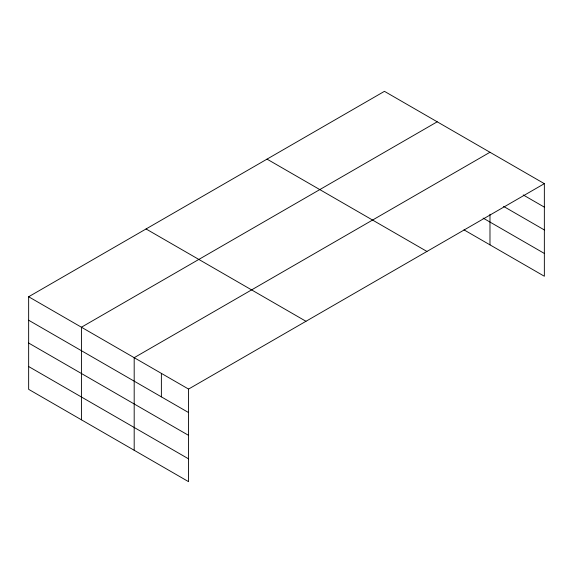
<?xml version="1.0" encoding="UTF-8"?>
<svg xmlns="http://www.w3.org/2000/svg" width="573" height="573" viewBox="0 0 573 573"><rect width="100%" height="100%" fill="white"/><g stroke="black" fill="none" stroke-linecap="round" stroke-linejoin="round"><path stroke-width="0.86" d="M544.35 183.661L384.44 91.336L28.65 296.75L28.65 389.339L188.56 481.664L188.56 389.074L544.35 183.661L544.35 276.25L463.98 229.852M437.206 121.805L81.423 327.219L81.423 419.808M489.979 152.268L134.189 357.681L134.189 450.271M523.206 194.935L544.35 207.139M503.574 206.402L544.35 229.945M483.096 218.084L544.35 253.445M267.025 159.122L426.942 251.447M146.058 228.964L305.975 321.288M28.65 296.75L188.56 389.074M28.65 320.228L188.56 412.553M28.65 343.034L188.56 435.358M28.65 366.534L188.56 458.858M489.979 214.223L489.979 244.864M161.378 373.374L161.378 396.86"/></g></svg>
